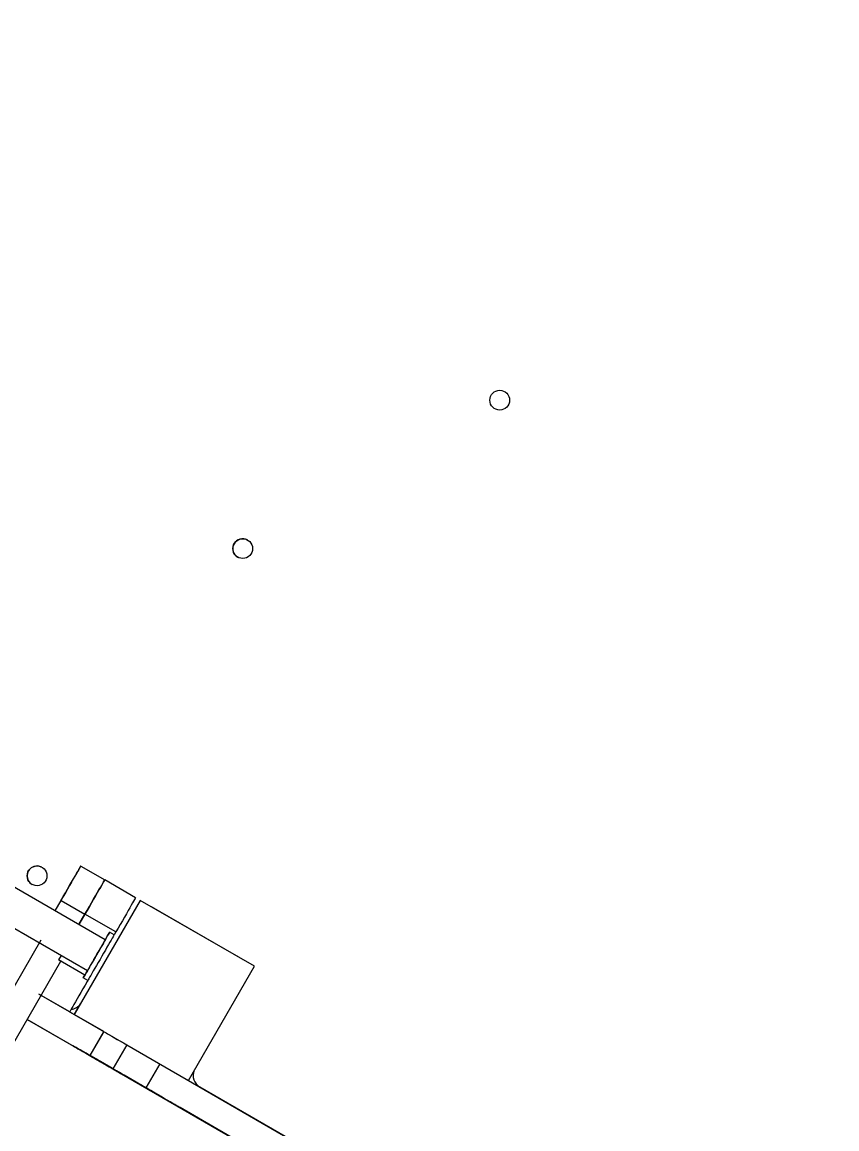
# Model space of a CAD drawing. Header units: millimetres. Extents: x -11024 to 8278, y -7837 to 5770.
# Drawn here: x -5625 to -5007, y -974 to -134 of the extents above; entities that cross this region are included whole.
import ezdxf

# ---------------------------------------------------------------- set-up
doc = ezdxf.new("R2010")
doc.units = ezdxf.units.MM
for name, color, linetype in [('DIKOM_ОБЪЕКТ', 7, 'Continuous'), ('DIKOM_РАЗМЕР_ЗОНА', 7, 'Continuous'), ('DIKOM_РАЗМЕР_ОБЪЕКТА', 7, 'Continuous')]:
    doc.layers.add(name, color=color, linetype=linetype)
doc.styles.add('style1', font='arial.ttf', dxfattribs={"width": 0.8})
doc.dimstyles.new('1-50', dxfattribs={"dimtxt": 300, "dimasz": 200, "dimexe": 100, "dimexo": 0, "dimgap": 100, "dimtad": 1, "dimtxsty": 'style1', "dimcen": 200, "dimclrd": 7, "dimclre": 7, "dimclrt": 7, "dimadec": 1, "dimazin": 2, "dimtfac": 1, "dimtmove": 0, "dimatfit": 2, "dimfxl": 0, "dimlwd": 25, "dimlwe": 18, "dimarcsym": 0})

# ---------------------------------------------------------------- blocks, each defined once
blk = doc.blocks.new('*D9')
at = {"layer": 'Defpoints', "color": 0, "transparency": 16777216}
for p in [(3740.68, 3707.51), (-8191.56, -3797.25), (-1076.12, -3797.25)]:
    blk.add_point(p, dxfattribs=at)
at = {"layer": 'DIKOM_РАЗМЕР_ОБЪЕКТА', "color": 7, "lineweight": 18, "transparency": 16777216}
for p, q in [((3740.68, 3707.51), (-8291.56, 3707.51)), ((-1076.12, -3797.25), (-8291.56, -3797.25))]:
    blk.add_line(p, q, dxfattribs=at)
at = {"layer": 'DIKOM_РАЗМЕР_ОБЪЕКТА', "color": 7, "lineweight": 25, "transparency": 16777216}
blk.add_line((-8191.56, 3507.51), (-8191.56, -3597.25), dxfattribs=at)
at = {"layer": 'DIKOM_РАЗМЕР_ОБЪЕКТА', "color": 7, "transparency": 16777216}
for points in [[(-8224.9, 3507.51), (-8158.23, 3507.51), (-8191.56, 3707.51)], [(-8224.9, -3597.25), (-8158.23, -3597.25), (-8191.56, -3797.25)]]:
    blk.add_solid(points, dxfattribs=at)
at = {"layer": 'DIKOM_РАЗМЕР_ОБЪЕКТА', "color": 7, "transparency": 16777216, "insert": (-8444.74, -44.87), "char_height": 300, "attachment_point": 5, "rotation": 90, "style": 'style1'}
blk.add_mtext('7500', dxfattribs=at)
blk = doc.blocks.new('*D10')
at = {"layer": 'Defpoints', "color": 0, "transparency": 16777216}
for p in [(-7791.31, -186.83), (6174.94, -1432.98), (6174.94, -5371.27)]:
    blk.add_point(p, dxfattribs=at)
at = {"layer": 'DIKOM_РАЗМЕР_ОБЪЕКТА', "color": 7, "lineweight": 18, "transparency": 16777216}
for p, q in [((-7791.31, -186.83), (-7791.31, -5471.27)), ((6174.94, -1432.98), (6174.94, -5471.27))]:
    blk.add_line(p, q, dxfattribs=at)
at = {"layer": 'DIKOM_РАЗМЕР_ОБЪЕКТА', "color": 7, "lineweight": 25, "transparency": 16777216}
blk.add_line((-7591.31, -5371.27), (5974.94, -5371.27), dxfattribs=at)
at = {"layer": 'DIKOM_РАЗМЕР_ОБЪЕКТА', "color": 7, "transparency": 16777216}
for points in [[(-7591.31, -5337.93), (-7591.31, -5404.6), (-7791.31, -5371.27)], [(5974.94, -5337.93), (5974.94, -5404.6), (6174.94, -5371.27)]]:
    blk.add_solid(points, dxfattribs=at)
at = {"layer": 'DIKOM_РАЗМЕР_ОБЪЕКТА', "color": 7, "transparency": 16777216, "insert": (-1343.68, -5118.1), "char_height": 300, "attachment_point": 5, "style": 'style1'}
blk.add_mtext('14000', dxfattribs=at)
blk = doc.blocks.new('*D11')
at = {"layer": 'Defpoints', "color": 0, "transparency": 16777216}
for p in [(3316.13, 5770.14), (-10574.15, -5797.25), (-1580.09, -5797.25)]:
    blk.add_point(p, dxfattribs=at)
at = {"layer": 'DIKOM_РАЗМЕР_ЗОНА', "color": 7, "lineweight": 18, "transparency": 16777216}
for p, q in [((3316.13, 5770.14), (-10674.15, 5770.14)), ((-1580.09, -5797.25), (-10674.15, -5797.25))]:
    blk.add_line(p, q, dxfattribs=at)
at = {"layer": 'DIKOM_РАЗМЕР_ЗОНА', "color": 7, "lineweight": 25, "transparency": 16777216}
blk.add_line((-10574.15, 5570.14), (-10574.15, -5597.25), dxfattribs=at)
at = {"layer": 'DIKOM_РАЗМЕР_ЗОНА', "color": 7, "transparency": 16777216}
for points in [[(-10607.49, 5570.14), (-10540.82, 5570.14), (-10574.15, 5770.14)], [(-10607.49, -5597.25), (-10540.82, -5597.25), (-10574.15, -5797.25)]]:
    blk.add_solid(points, dxfattribs=at)
at = {"layer": 'DIKOM_РАЗМЕР_ЗОНА', "color": 7, "transparency": 16777216, "insert": (-10827.33, -172.99), "char_height": 300, "attachment_point": 5, "rotation": 90, "style": 'style1'}
blk.add_mtext('11500', dxfattribs=at)

msp = doc.modelspace()

# ---------------------------------------------------------------- linework, layer by layer
at = {"layer": 'DIKOM_ОБЪЕКТ', "color": 7, "linetype": 'Continuous', "lineweight": 15}
for p, q in [((-5561.879, -830.119), (-6161.162, -484.123)), ((-6174.662, -507.506), (-5575.379, -853.502)), ((-5453.982, -526.827), (-5453.982, -526.827)), ((-5461.212, -539.969), (-5461.212, -539.969)), ((-5610.008, -775.072), (-5610.008, -775.072)), ((-5580.435, -774.246), (-5580.471, -774.226)), ((-5580.435, -774.246), (-5562.249, -784.746)), ((-5617.239, -788.214), (-5617.239, -788.214)), ((-5562.249, -784.746), (-5562.263, -784.737)), ((-5538.865, -798.246), (-5562.249, -784.746)), ((-5599.988, -808.117), (-5595.433, -800.227)), ((-5595.433, -800.227), (-5577.247, -810.727)), ((-5535.389, -800.253), (-5585.389, -886.855)), ((-5535.389, -800.253), (-5535.439, -800.225)), ((-5448.786, -850.253), (-5535.389, -800.253)), ((-5526.776, -805.223), (-5526.95, -805.125)), ((-5457.494, -845.223), (-5526.776, -805.223)), ((-5577.246, -810.727), (-5581.802, -818.617)), ((-5581.802, -818.617), (-5577.247, -810.727)), ((-5553.863, -824.227), (-5577.246, -810.727)), ((-5669.278, -932.132), (-5610.45, -830.24)), ((-5558.632, -824.489), (-5558.626, -824.491)), ((-5555.163, -826.491), (-5558.626, -824.491)), ((-5553.863, -824.227), (-5555.169, -826.488)), ((-5651.091, -942.632), (-5595.518, -846.377)), ((-5595.301, -842), (-5597.245, -845.365)), ((-5577.325, -856.866), (-5597.245, -845.365)), ((-5457.321, -845.325), (-5457.494, -845.223)), ((-5498.786, -936.855), (-5448.786, -850.253)), ((-5578.626, -859.132), (-5578.632, -859.13)), ((-5575.167, -861.13), (-5578.632, -859.13)), ((-5575.163, -861.132), (-5578.626, -859.132)), ((-5575.163, -861.132), (-5575.167, -861.13)), ((-5588.905, -884.834), (-5612.25, -871.355)), ((-5588.864, -884.846), (-5612.245, -871.347)), ((-5585.44, -886.827), (-5580.57, -878.39)), ((-5588.905, -884.834), (-5588.864, -884.846)), ((-5585.444, -886.825), (-5588.88, -884.841)), ((-5588.879, -884.841), (-5585.44, -886.827)), ((-5562.975, -899.797), (-5585.444, -886.825)), ((-5585.444, -886.825), (-5585.44, -886.827)), ((-5585.444, -886.825), (-5585.444, -886.825)), ((-5585.389, -886.855), (-5585.44, -886.827)), ((-5585.389, -886.855), (-5498.786, -936.855)), ((-5621.015, -890.539), (-5535.408, -939.964)), ((-5547.496, -932.983), (-5621.014, -890.537)), ((-5562.975, -899.797), (-5573.475, -917.984)), ((-5573.376, -918.039), (-5562.877, -899.853)), ((-5562.975, -899.797), (-5562.877, -899.853)), ((-5586.614, -910.4), (-5586.619, -910.397)), ((-5586.56, -910.43), (-5586.565, -910.428)), ((-5586.505, -910.461), (-5586.51, -910.458)), ((-5545.554, -909.853), (-5556.054, -928.04)), ((-5545.554, -909.853), (-5052.786, -1194.354)), ((-5573.629, -917.897), (-5573.624, -917.9)), ((-5573.629, -917.897), (-5573.629, -917.897)), ((-5573.623, -917.9), (-5573.624, -917.9)), ((-5573.574, -917.928), (-5573.569, -917.93)), ((-5573.574, -917.928), (-5573.574, -917.928)), ((-5573.569, -917.93), (-5573.569, -917.93)), ((-5573.52, -917.958), (-5573.515, -917.961)), ((-5573.52, -917.958), (-5573.52, -917.958)), ((-5573.515, -917.961), (-5573.515, -917.961)), ((-5573.475, -917.984), (-5573.376, -918.039)), ((-5556.31, -927.896), (-5547.65, -932.896)), ((-5539.723, -937.473), (-5556.301, -927.901)), ((-5556.256, -927.926), (-5547.595, -932.927)), ((-5539.696, -937.488), (-5556.247, -927.932)), ((-5556.202, -927.957), (-5547.541, -932.957)), ((-5539.668, -937.502), (-5556.192, -927.962)), ((-5556.054, -928.04), (-5063.286, -1212.54)), ((-5520.563, -924.286), (-5531.063, -942.472)), ((-5520.535, -924.301), (-5531.036, -942.487)), ((-5520.508, -924.316), (-5531.009, -942.502)), ((-5531.069, -942.469), (-5547.65, -932.896)), ((-5531.042, -942.484), (-5547.595, -932.927)), ((-5531.015, -942.499), (-5547.541, -932.957)), ((-5530.992, -942.511), (-5547.496, -932.983)), ((-5539.723, -937.473), (-5531.063, -942.472)), ((-5539.696, -937.488), (-5531.036, -942.487)), ((-5539.668, -937.502), (-5531.009, -942.502)), ((-5498.786, -936.855), (-5498.789, -936.854)), ((-5495.171, -933.37), (-5495.171, -933.371)), ((-5359.403, -1017.326), (-5490.173, -941.826)), ((-5518.086, -949.965), (-5518.081, -949.968)), ((-5518.081, -949.968), (-5518.081, -949.968)), ((-5518.071, -949.973), (-5518.053, -949.983)), ((-5518.053, -949.983), (-5518.053, -949.983)), ((-5518.043, -949.988), (-5518.026, -949.998)), ((-5518.026, -949.998), (-5518.026, -949.998)), ((-5518.016, -950.003), (-5518.003, -950.01)), ((-5518.003, -950.01), (-5518.003, -950.01)), ((-5360.795, -1040.777), (-5505.097, -957.464)), ((-5505.097, -957.464), (-5505.09, -957.468)), ((-5505.097, -957.464), (-5505.097, -957.464)), ((-5505.08, -957.473), (-5505.063, -957.483)), ((-5505.08, -957.473), (-5505.08, -957.473)), ((-5505.053, -957.488), (-5505.036, -957.498)), ((-5505.053, -957.488), (-5505.053, -957.488)), ((-5505.026, -957.503), (-5505.013, -957.51)), ((-5505.026, -957.503), (-5505.026, -957.503))]:
    msp.add_line(p, q, dxfattribs=at)
at = {"layer": 'DIKOM_ОБЪЕКТ', "color": 7, "linetype": 'Continuous', "lineweight": 15, "flags": 128}
for points in [[(-5580.471, -774.226), (-5580.566, -774.389), (-5580.848, -774.877), (-5581.313, -775.684), (-5581.957, -776.798), (-5582.771, -778.208), (-5583.745, -779.894), (-5584.866, -781.835), (-5586.12, -784.007), (-5587.492, -786.383), (-5588.964, -788.933), (-5590.519, -791.625), (-5592.135, -794.425), (-5593.794, -797.297), (-5595.473, -800.206)], [(-5595.433, -800.227), (-5593.753, -797.318), (-5592.095, -794.446), (-5590.479, -791.646), (-5588.925, -788.955), (-5587.453, -786.405), (-5586.081, -784.028), (-5584.827, -781.856), (-5583.706, -779.915), (-5582.733, -778.229), (-5581.92, -776.819), (-5581.276, -775.704), (-5580.811, -774.897), (-5580.529, -774.409), (-5580.435, -774.246)], [(-5577.247, -810.727), (-5575.567, -807.818), (-5573.909, -804.946), (-5572.292, -802.146), (-5570.738, -799.455), (-5569.266, -796.905), (-5567.894, -794.528), (-5566.64, -792.356), (-5565.52, -790.415), (-5564.546, -788.728), (-5563.733, -787.319), (-5563.09, -786.204), (-5562.624, -785.397), (-5562.342, -784.909), (-5562.249, -784.746)], [(-5562.249, -784.746), (-5562.342, -784.909), (-5562.624, -785.397), (-5563.089, -786.204), (-5563.733, -787.319), (-5564.546, -788.728), (-5565.52, -790.414), (-5566.64, -792.356), (-5567.894, -794.528), (-5569.266, -796.904), (-5570.738, -799.454), (-5572.292, -802.146), (-5573.908, -804.945), (-5575.567, -807.818), (-5577.246, -810.727)], [(-5538.865, -798.246), (-5538.96, -798.409), (-5539.241, -798.897), (-5539.707, -799.704), (-5540.35, -800.819), (-5541.164, -802.228), (-5542.137, -803.914), (-5543.258, -805.856), (-5544.512, -808.028), (-5545.883, -810.404), (-5547.355, -812.954), (-5548.91, -815.646), (-5550.526, -818.445), (-5552.184, -821.318), (-5553.863, -824.227)], [(-5558.626, -824.491), (-5558.719, -824.653), (-5558.997, -825.134), (-5559.454, -825.926), (-5560.082, -827.013), (-5560.869, -828.377), (-5561.8, -829.99), (-5562.859, -831.824), (-5564.025, -833.844), (-5565.276, -836.012), (-5566.591, -838.289), (-5567.943, -840.631), (-5569.308, -842.995), (-5570.66, -845.337), (-5571.974, -847.613), (-5573.226, -849.781), (-5574.392, -851.801), (-5575.451, -853.635), (-5576.383, -855.248), (-5577.17, -856.611), (-5577.798, -857.699), (-5578.255, -858.49), (-5578.533, -858.971), (-5578.626, -859.132)], [(-5561.879, -830.119), (-5561.971, -830.279), (-5562.245, -830.753), (-5562.692, -831.529), (-5563.302, -832.585), (-5564.057, -833.893), (-5564.936, -835.416), (-5565.917, -837.115), (-5566.971, -838.941), (-5568.071, -840.846), (-5569.186, -842.776), (-5570.285, -844.681), (-5571.34, -846.507), (-5572.32, -848.205), (-5573.2, -849.729), (-5573.955, -851.037), (-5574.565, -852.093), (-5575.013, -852.869), (-5575.287, -853.342), (-5575.379, -853.502), (-5575.379, -853.502)], [(-5555.163, -826.491), (-5555.255, -826.653), (-5555.533, -827.134), (-5555.99, -827.926), (-5556.618, -829.013), (-5557.405, -830.377), (-5558.336, -831.99), (-5559.395, -833.824), (-5560.561, -835.844), (-5561.813, -838.012), (-5563.127, -840.289), (-5564.479, -842.631), (-5565.844, -844.995), (-5567.196, -847.337), (-5568.51, -849.613), (-5569.762, -851.781), (-5570.928, -853.801), (-5571.987, -855.635), (-5572.919, -857.248), (-5573.706, -858.611), (-5574.334, -859.699), (-5574.791, -860.49), (-5575.069, -860.971), (-5575.163, -861.132)], [(-5561.882, -830.117), (-5561.807, -829.986), (-5560.875, -828.373), (-5560.088, -827.01), (-5559.46, -825.922), (-5559.003, -825.131), (-5558.725, -824.65), (-5558.632, -824.489)], [(-5566.626, -838.348), (-5566.716, -838.502), (-5566.974, -838.95), (-5567.379, -839.652), (-5567.896, -840.546), (-5568.477, -841.553), (-5569.072, -842.583), (-5569.626, -843.544), (-5570.093, -844.351), (-5570.428, -844.933), (-5570.604, -845.237), (-5570.604, -845.237), (-5570.429, -844.933), (-5570.093, -844.351), (-5569.627, -843.544), (-5569.072, -842.583), (-5568.477, -841.553), (-5567.896, -840.546), (-5567.38, -839.652), (-5566.974, -838.95), (-5566.716, -838.502), (-5566.626, -838.348)], [(-5578.632, -859.13), (-5578.539, -858.968), (-5578.261, -858.487), (-5577.804, -857.695), (-5577.176, -856.608), (-5576.39, -855.244), (-5575.458, -853.631), (-5575.383, -853.5)], [(-5575.169, -861.129), (-5575.541, -861.774), (-5577.2, -864.646), (-5578.816, -867.446), (-5580.37, -870.138), (-5581.843, -872.688), (-5583.215, -875.064), (-5584.469, -877.236), (-5585.59, -879.178), (-5586.564, -880.864), (-5587.378, -882.273), (-5588.022, -883.388), (-5588.487, -884.194), (-5588.77, -884.682), (-5588.864, -884.846)], [(-5562.877, -899.853), (-5562.7, -899.955), (-5562.174, -900.258), (-5561.31, -900.757), (-5560.126, -901.441), (-5558.645, -902.296), (-5556.897, -903.305), (-5554.919, -904.447), (-5552.749, -905.699), (-5550.434, -907.036), (-5548.019, -908.43), (-5545.554, -909.853)], [(-5586.619, -910.397), (-5586.454, -910.493), (-5585.958, -910.779), (-5585.137, -911.253), (-5584, -911.909), (-5582.56, -912.74), (-5580.832, -913.738), (-5578.836, -914.891), (-5576.593, -916.186), (-5574.127, -917.609), (-5571.466, -919.146), (-5568.64, -920.778), (-5565.677, -922.488), (-5562.613, -924.257), (-5559.479, -926.066), (-5556.31, -927.896)], [(-5556.301, -927.901), (-5559.469, -926.072), (-5562.603, -924.263), (-5565.667, -922.493), (-5568.629, -920.783), (-5571.456, -919.151), (-5574.117, -917.615), (-5576.583, -916.191), (-5578.826, -914.896), (-5580.823, -913.743), (-5582.551, -912.745), (-5583.992, -911.914), (-5585.13, -911.257), (-5585.951, -910.783), (-5586.448, -910.496), (-5586.614, -910.4)], [(-5586.565, -910.428), (-5586.399, -910.523), (-5585.903, -910.81), (-5585.082, -911.283), (-5583.946, -911.94), (-5582.506, -912.771), (-5580.778, -913.769), (-5578.781, -914.921), (-5576.538, -916.216), (-5574.073, -917.64), (-5571.412, -919.176), (-5568.585, -920.808), (-5565.623, -922.518), (-5562.558, -924.288), (-5559.425, -926.097), (-5556.256, -927.926)], [(-5556.247, -927.932), (-5559.415, -926.103), (-5562.548, -924.293), (-5565.613, -922.524), (-5568.575, -920.814), (-5571.402, -919.182), (-5574.063, -917.646), (-5576.528, -916.222), (-5578.772, -914.927), (-5580.769, -913.774), (-5582.497, -912.776), (-5583.937, -911.944), (-5585.075, -911.288), (-5585.896, -910.813), (-5586.393, -910.527), (-5586.56, -910.43)], [(-5586.51, -910.458), (-5586.345, -910.554), (-5585.849, -910.84), (-5585.028, -911.314), (-5583.891, -911.97), (-5582.451, -912.802), (-5580.724, -913.799), (-5578.727, -914.952), (-5576.484, -916.247), (-5574.018, -917.671), (-5571.358, -919.207), (-5568.53, -920.839), (-5565.569, -922.549), (-5562.504, -924.318), (-5559.37, -926.128), (-5556.202, -927.957)], [(-5556.192, -927.962), (-5559.36, -926.133), (-5562.494, -924.324), (-5565.559, -922.555), (-5568.52, -920.845), (-5571.348, -919.213), (-5574.008, -917.676), (-5576.474, -916.253), (-5578.718, -914.957), (-5580.715, -913.804), (-5582.443, -912.807), (-5583.883, -911.975), (-5585.02, -911.318), (-5585.842, -910.844), (-5586.339, -910.557), (-5586.505, -910.461)], [(-5547.65, -932.896), (-5550.559, -931.216), (-5553.431, -929.558), (-5556.231, -927.942), (-5558.923, -926.387), (-5561.473, -924.915), (-5563.849, -923.543), (-5566.021, -922.289), (-5567.962, -921.168), (-5569.648, -920.195), (-5571.057, -919.382), (-5572.172, -918.738), (-5572.978, -918.273), (-5573.466, -917.991), (-5573.629, -917.897)], [(-5573.624, -917.9), (-5573.46, -917.994), (-5572.972, -918.276), (-5572.165, -918.742), (-5571.05, -919.386), (-5569.64, -920.2), (-5567.954, -921.173), (-5566.012, -922.294), (-5563.84, -923.549), (-5561.463, -924.921), (-5558.914, -926.393), (-5556.222, -927.947), (-5553.422, -929.563), (-5550.55, -931.221), (-5547.641, -932.901)], [(-5547.595, -932.927), (-5550.505, -931.247), (-5553.377, -929.589), (-5556.176, -927.972), (-5558.868, -926.418), (-5561.418, -924.946), (-5563.794, -923.574), (-5565.967, -922.32), (-5567.908, -921.199), (-5569.594, -920.226), (-5571.003, -919.412), (-5572.118, -918.769), (-5572.924, -918.303), (-5573.411, -918.022), (-5573.574, -917.928)], [(-5573.569, -917.93), (-5573.406, -918.025), (-5572.917, -918.307), (-5572.11, -918.773), (-5570.995, -919.417), (-5569.586, -920.231), (-5567.9, -921.204), (-5565.958, -922.325), (-5563.785, -923.579), (-5561.409, -924.951), (-5558.859, -926.423), (-5556.167, -927.977), (-5553.368, -929.594), (-5550.495, -931.252), (-5547.587, -932.932)], [(-5547.541, -932.957), (-5550.45, -931.278), (-5553.323, -929.619), (-5556.122, -928.003), (-5558.814, -926.449), (-5561.364, -924.977), (-5563.74, -923.605), (-5565.913, -922.351), (-5567.854, -921.23), (-5569.539, -920.256), (-5570.948, -919.443), (-5572.063, -918.799), (-5572.87, -918.334), (-5573.357, -918.052), (-5573.52, -917.958)], [(-5573.515, -917.961), (-5573.351, -918.056), (-5572.863, -918.338), (-5572.056, -918.804), (-5570.941, -919.447), (-5569.531, -920.261), (-5567.845, -921.235), (-5565.904, -922.356), (-5563.731, -923.61), (-5561.354, -924.982), (-5558.805, -926.454), (-5556.113, -928.008), (-5553.314, -929.624), (-5550.441, -931.283), (-5547.532, -932.962)], [(-5547.496, -932.983), (-5550.405, -931.303), (-5553.277, -929.645), (-5556.077, -928.028), (-5558.769, -926.474), (-5561.319, -925.002), (-5563.695, -923.63), (-5565.867, -922.376), (-5567.808, -921.255), (-5569.494, -920.282), (-5570.903, -919.468), (-5572.018, -918.825), (-5572.824, -918.359), (-5573.312, -918.078), (-5573.475, -917.984)], [(-5556.054, -928.04), (-5558.519, -926.617), (-5560.934, -925.223), (-5563.249, -923.886), (-5565.419, -922.634), (-5567.397, -921.491), (-5569.145, -920.483), (-5570.626, -919.627), (-5571.81, -918.943), (-5572.674, -918.445), (-5573.2, -918.141), (-5573.376, -918.039)], [(-5547.528, -932.966), (-5547.682, -932.878), (-5548.13, -932.619), (-5548.832, -932.213), (-5549.726, -931.697), (-5550.733, -931.116), (-5551.763, -930.521), (-5552.724, -929.966), (-5553.531, -929.5), (-5554.113, -929.164), (-5554.417, -928.989), (-5554.418, -928.989), (-5554.113, -929.164), (-5553.532, -929.5), (-5552.725, -929.966), (-5551.763, -930.521), (-5550.734, -931.116), (-5549.727, -931.697), (-5548.833, -932.213), (-5548.13, -932.619), (-5547.682, -932.877), (-5547.528, -932.966)], [(-5547.507, -932.978), (-5547.661, -932.889), (-5548.108, -932.631), (-5548.811, -932.225), (-5549.705, -931.709), (-5550.712, -931.128), (-5551.741, -930.533), (-5552.703, -929.978), (-5553.51, -929.512), (-5554.092, -929.176), (-5554.396, -929), (-5554.396, -929), (-5554.092, -929.176), (-5553.511, -929.512), (-5552.703, -929.978), (-5551.742, -930.533), (-5550.712, -931.127), (-5549.705, -931.709), (-5548.811, -932.225), (-5548.109, -932.631), (-5547.661, -932.889), (-5547.507, -932.978)], [(-5547.479, -932.993), (-5547.633, -932.904), (-5548.081, -932.646), (-5548.784, -932.24), (-5549.678, -931.724), (-5550.685, -931.143), (-5551.714, -930.548), (-5552.676, -929.993), (-5553.483, -929.527), (-5554.065, -929.191), (-5554.369, -929.015), (-5554.369, -929.015), (-5554.065, -929.191), (-5553.483, -929.527), (-5552.676, -929.993), (-5551.715, -930.548), (-5550.685, -931.142), (-5549.678, -931.724), (-5548.784, -932.24), (-5548.082, -932.645), (-5547.633, -932.904), (-5547.479, -932.993)], [(-5547.458, -933.005), (-5547.612, -932.916), (-5548.06, -932.657), (-5548.762, -932.252), (-5549.657, -931.736), (-5550.663, -931.154), (-5551.693, -930.56), (-5552.654, -930.005), (-5553.461, -929.539), (-5554.043, -929.203), (-5554.348, -929.027), (-5554.348, -929.027), (-5554.044, -929.203), (-5553.462, -929.539), (-5552.655, -930.005), (-5551.693, -930.56), (-5550.664, -931.154), (-5549.657, -931.735), (-5548.763, -932.252), (-5548.06, -932.657), (-5547.612, -932.916), (-5547.458, -933.005)], [(-5547.52, -932.97), (-5547.367, -933.059), (-5546.919, -933.318), (-5546.216, -933.723), (-5545.322, -934.24), (-5544.316, -934.821), (-5543.286, -935.415), (-5542.325, -935.97), (-5541.517, -936.437), (-5540.935, -936.772), (-5540.631, -936.948), (-5540.631, -936.948), (-5540.935, -936.772), (-5541.517, -936.437), (-5542.324, -935.971), (-5543.285, -935.416), (-5544.315, -934.821), (-5545.322, -934.24), (-5546.216, -933.724), (-5546.919, -933.318), (-5547.366, -933.059), (-5547.52, -932.97)], [(-5547.494, -932.985), (-5547.34, -933.074), (-5546.892, -933.332), (-5546.19, -933.738), (-5545.296, -934.254), (-5544.289, -934.835), (-5543.259, -935.43), (-5542.298, -935.985), (-5541.491, -936.451), (-5540.909, -936.787), (-5540.605, -936.963), (-5540.605, -936.963), (-5540.909, -936.787), (-5541.49, -936.451), (-5542.298, -935.985), (-5543.259, -935.43), (-5544.289, -934.836), (-5545.296, -934.254), (-5546.19, -933.738), (-5546.892, -933.333), (-5547.34, -933.074), (-5547.494, -932.985)], [(-5547.468, -932.999), (-5547.314, -933.088), (-5546.866, -933.347), (-5546.164, -933.752), (-5545.269, -934.269), (-5544.263, -934.85), (-5543.233, -935.444), (-5542.272, -935.999), (-5541.465, -936.465), (-5540.883, -936.801), (-5540.578, -936.977), (-5540.578, -936.977), (-5540.882, -936.801), (-5541.464, -936.466), (-5542.271, -936), (-5543.233, -935.445), (-5544.262, -934.85), (-5545.269, -934.269), (-5546.163, -933.753), (-5546.866, -933.347), (-5547.314, -933.088), (-5547.468, -932.999)], [(-5547.429, -933.021), (-5547.275, -933.11), (-5546.827, -933.368), (-5546.125, -933.774), (-5545.231, -934.29), (-5544.224, -934.871), (-5543.195, -935.466), (-5542.233, -936.021), (-5541.426, -936.487), (-5540.844, -936.823), (-5540.54, -936.998), (-5540.54, -936.998), (-5540.844, -936.823), (-5541.426, -936.487), (-5542.233, -936.021), (-5543.194, -935.466), (-5544.224, -934.871), (-5545.23, -934.29), (-5546.125, -933.774), (-5546.827, -933.368), (-5547.275, -933.11), (-5547.429, -933.021)], [(-5547.409, -933.032), (-5547.256, -933.12), (-5546.808, -933.379), (-5546.105, -933.784), (-5545.211, -934.301), (-5544.205, -934.882), (-5543.175, -935.476), (-5542.214, -936.031), (-5541.406, -936.498), (-5540.824, -936.833), (-5540.52, -937.009), (-5540.52, -937.009), (-5540.824, -936.834), (-5541.406, -936.498), (-5542.213, -936.032), (-5543.174, -935.477), (-5544.204, -934.882), (-5545.211, -934.301), (-5546.105, -933.785), (-5546.808, -933.379), (-5547.255, -933.12), (-5547.409, -933.032)], [(-5539.729, -937.469), (-5537.12, -938.975), (-5534.548, -940.46), (-5532.052, -941.901), (-5529.668, -943.278), (-5527.431, -944.569), (-5525.373, -945.758), (-5523.525, -946.825), (-5521.912, -947.756), (-5520.56, -948.536), (-5519.487, -949.156), (-5518.709, -949.605), (-5518.238, -949.877), (-5518.081, -949.968)], [(-5518.071, -949.973), (-5518.228, -949.882), (-5518.7, -949.61), (-5519.478, -949.161), (-5520.551, -948.541), (-5521.904, -947.76), (-5523.516, -946.829), (-5525.365, -945.762), (-5527.423, -944.574), (-5529.661, -943.282), (-5532.045, -941.905), (-5534.541, -940.464), (-5537.113, -938.979), (-5539.723, -937.473)], [(-5539.702, -937.484), (-5537.093, -938.99), (-5534.521, -940.475), (-5532.025, -941.916), (-5529.641, -943.293), (-5527.404, -944.584), (-5525.346, -945.772), (-5523.497, -946.84), (-5521.885, -947.771), (-5520.532, -948.551), (-5519.46, -949.171), (-5518.682, -949.62), (-5518.211, -949.892), (-5518.053, -949.983)], [(-5518.043, -949.988), (-5518.201, -949.897), (-5518.673, -949.625), (-5519.451, -949.176), (-5520.524, -948.556), (-5521.877, -947.775), (-5523.489, -946.844), (-5525.338, -945.777), (-5527.396, -944.588), (-5529.634, -943.297), (-5532.018, -941.92), (-5534.514, -940.479), (-5537.086, -938.994), (-5539.696, -937.488)], [(-5539.675, -937.499), (-5537.065, -939.005), (-5534.494, -940.49), (-5531.998, -941.931), (-5529.614, -943.308), (-5527.376, -944.599), (-5525.318, -945.787), (-5523.47, -946.855), (-5521.858, -947.786), (-5520.505, -948.566), (-5519.432, -949.186), (-5518.655, -949.635), (-5518.184, -949.907), (-5518.026, -949.998)], [(-5518.016, -950.003), (-5518.174, -949.912), (-5518.646, -949.64), (-5519.424, -949.191), (-5520.497, -948.571), (-5521.849, -947.79), (-5523.462, -946.859), (-5525.311, -945.792), (-5527.369, -944.603), (-5529.607, -943.312), (-5531.991, -941.935), (-5534.487, -940.494), (-5537.059, -939.009), (-5539.668, -937.502)], [(-5535.408, -939.964), (-5532.943, -941.387), (-5530.528, -942.781), (-5528.212, -944.118), (-5526.043, -945.371), (-5524.065, -946.513), (-5522.317, -947.522), (-5520.836, -948.377), (-5519.652, -949.061), (-5518.788, -949.56), (-5518.263, -949.863), (-5518.086, -949.965)], [(-5518.003, -950.01), (-5518.179, -949.909), (-5518.705, -949.605), (-5519.568, -949.107), (-5520.752, -948.423), (-5522.233, -947.568), (-5523.98, -946.559), (-5525.958, -945.417), (-5528.128, -944.165), (-5530.443, -942.828), (-5532.858, -941.434), (-5535.323, -940.011)], [(-5505.09, -957.468), (-5505.253, -957.374), (-5505.741, -957.092), (-5506.547, -956.626), (-5507.662, -955.983), (-5509.071, -955.169), (-5510.757, -954.196), (-5512.698, -953.075), (-5514.871, -951.821), (-5517.247, -950.449), (-5519.797, -948.977), (-5522.488, -947.423), (-5525.288, -945.807), (-5528.16, -944.148), (-5531.069, -942.469)], [(-5531.063, -942.472), (-5528.154, -944.152), (-5525.281, -945.81), (-5522.482, -947.427), (-5519.79, -948.981), (-5517.24, -950.453), (-5514.864, -951.825), (-5512.691, -953.079), (-5510.75, -954.2), (-5509.063, -955.174), (-5507.654, -955.987), (-5506.539, -956.631), (-5505.732, -957.097), (-5505.244, -957.379), (-5505.08, -957.473)], [(-5505.063, -957.483), (-5505.226, -957.389), (-5505.714, -957.107), (-5506.52, -956.641), (-5507.635, -955.998), (-5509.044, -955.184), (-5510.73, -954.211), (-5512.671, -953.09), (-5514.843, -951.836), (-5517.219, -950.464), (-5519.77, -948.992), (-5522.461, -947.438), (-5525.261, -945.822), (-5528.133, -944.163), (-5531.042, -942.484)], [(-5531.036, -942.487), (-5528.127, -944.167), (-5525.254, -945.825), (-5522.455, -947.442), (-5519.763, -948.996), (-5517.213, -950.468), (-5514.836, -951.84), (-5512.664, -953.094), (-5510.722, -954.215), (-5509.036, -955.189), (-5507.626, -956.002), (-5506.512, -956.646), (-5505.705, -957.112), (-5505.216, -957.394), (-5505.053, -957.488)], [(-5505.036, -957.498), (-5505.199, -957.404), (-5505.687, -957.122), (-5506.493, -956.656), (-5507.608, -956.013), (-5509.017, -955.199), (-5510.703, -954.226), (-5512.644, -953.105), (-5514.816, -951.851), (-5517.192, -950.479), (-5519.742, -949.007), (-5522.434, -947.453), (-5525.234, -945.837), (-5528.106, -944.178), (-5531.015, -942.499)], [(-5531.009, -942.502), (-5528.099, -944.182), (-5525.227, -945.84), (-5522.427, -947.457), (-5519.736, -949.011), (-5517.186, -950.483), (-5514.809, -951.855), (-5512.636, -953.109), (-5510.695, -954.23), (-5509.009, -955.204), (-5507.599, -956.017), (-5506.484, -956.661), (-5505.678, -957.127), (-5505.189, -957.409), (-5505.026, -957.503)], [(-5505.013, -957.51), (-5505.176, -957.416), (-5505.664, -957.134), (-5506.471, -956.669), (-5507.585, -956.025), (-5508.994, -955.212), (-5510.68, -954.238), (-5512.621, -953.118), (-5514.794, -951.863), (-5517.17, -950.492), (-5519.719, -949.019), (-5522.411, -947.465), (-5525.211, -945.849), (-5528.083, -944.191), (-5530.992, -942.511)]]:
    msp.add_lwpolyline(points, dxfattribs=at)
at = {"layer": 'DIKOM_ОБЪЕКТ', "color": 7, "linetype": 'Continuous', "lineweight": 15}
for centre in [(-5262.616, -420.829), (-5457.597, -533.398), (-5613.623, -781.643)]:
    msp.add_circle(centre, 7.5, dxfattribs=at)
for centre, radius, start, end in [((-5457.597, -533.398), 7.5, 61.18119, 241.18119), ((-5613.623, -781.643), 7.5, 109.057182, 241.18119), ((-5613.623, -781.643), 7.5, 61.18119, 109.057182), ((-5589.096, -873.165), 10, 277.170423, 327.851633), ((-5485.173, -933.165), 10, 156.047853, 240), ((-5485.173, -933.164), 10, 156.084268, 181.18119)]:
    msp.add_arc(centre, radius, start, end, dxfattribs=at)

# ---------------------------------------------------------------- dimensions: what is measured, and where the dimension line sits
at = {"layer": 'DIKOM_РАЗМЕР_ЗОНА'}
dim = msp.add_linear_dim(base=(-10574.155, -5797.252), p1=(3316.126, 5770.14), p2=(-1580.087, -5797.252), angle=90, text='11500', dimstyle='1-50', dxfattribs=at)
dim.commit()
dim.dimension.update_dxf_attribs({"geometry": '*D11', "text_midpoint": (-10574.155, -172.992), "dimtype": 160})
at = {"layer": 'DIKOM_РАЗМЕР_ОБЪЕКТА'}
dim = msp.add_linear_dim(base=(-8191.564, -3797.252), p1=(3740.68, 3707.508), p2=(-1076.116, -3797.252), angle=90, text='7500', dimstyle='1-50', dxfattribs=at)
dim.commit()
dim.dimension.update_dxf_attribs({"geometry": '*D9', "text_midpoint": (-8191.564, -44.872), "dimtype": 160})
dim = msp.add_linear_dim(base=(6174.942, -5371.267), p1=(-7791.307, -186.829), p2=(6174.942, -1432.983), text='14000', dimstyle='1-50', dxfattribs=at)
dim.commit()
dim.dimension.update_dxf_attribs({"geometry": '*D10', "text_midpoint": (-1343.681, -5371.267), "dimtype": 160})

doc.saveas('drawing.dxf')
